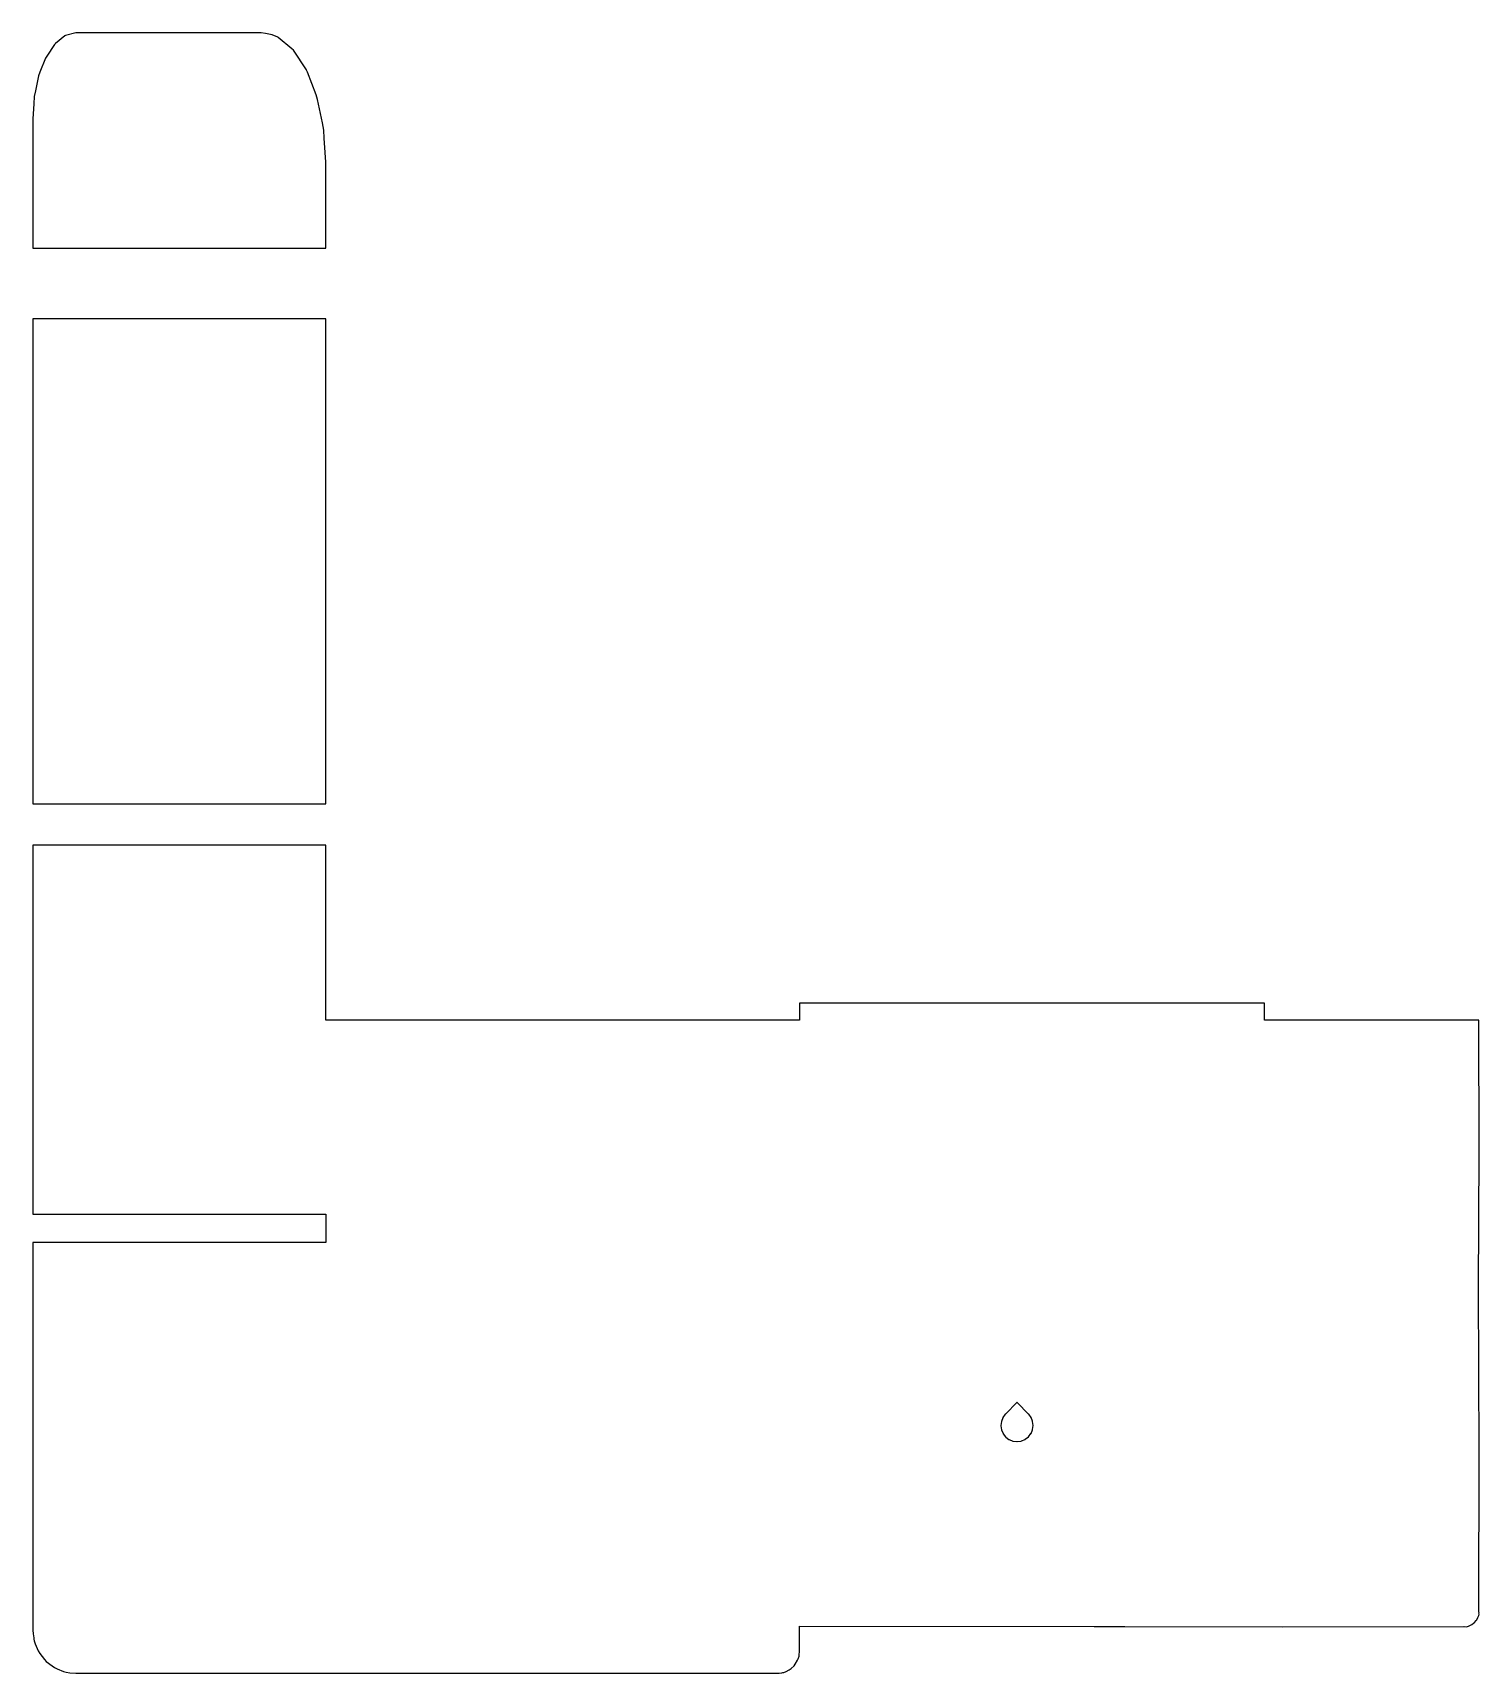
# Model space of a CAD drawing. Header units: metres. Extents: x 2.4 to 69.6, y -16 to 60.2.
import ezdxf

# ---------------------------------------------------------------- set-up
doc = ezdxf.new("R2010")
doc.units = ezdxf.units.M

msp = doc.modelspace()

# ---------------------------------------------------------------- linework, layer by layer
for p, q in [((3.4, 59.623), (3.047, 59.081)), ((3.449, 59.663), (3.4, 59.623)), ((3.882, 60.022), (3.449, 59.663)), ((3.919, 60.032), (3.882, 60.022)), ((4.4, 60.158), (3.919, 60.032)), ((8.963, 60.158), (4.4, 60.158)), ((13, 60.158), (8.963, 60.158)), ((13.208, 60.131), (13, 60.158)), ((13.519, 60.061), (13.208, 60.131)), ((13.775, 59.955), (13.519, 60.061)), ((13.799, 59.938), (13.775, 59.955)), ((14.429, 59.414), (13.799, 59.938)), ((14.498, 59.356), (14.429, 59.414)), ((2.986, 58.987), (2.734, 58.331)), ((3.047, 59.081), (2.986, 58.987)), ((14.5, 59.355), (14.498, 59.356)), ((14.503, 59.351), (14.5, 59.355)), ((15.105, 58.432), (14.503, 59.351)), ((2.668, 58.158), (2.524, 57.463)), ((2.734, 58.331), (2.668, 58.158)), ((15.105, 58.431), (15.105, 58.432)), ((15.128, 58.387), (15.105, 58.431)), ((15.149, 58.338), (15.128, 58.387)), ((15.559, 57.276), (15.149, 58.338)), ((2.468, 57.194), (2.446, 56.854)), ((2.524, 57.463), (2.468, 57.194)), ((15.623, 57.06), (15.559, 57.276)), ((2.446, 56.854), (2.4, 56.158)), ((15.849, 55.981), (15.623, 57.06)), ((2.4, 56.158), (2.4, 52.079)), ((15.907, 55.633), (15.849, 55.981)), ((15.927, 55.268), (15.907, 55.633)), ((15.975, 54.608), (15.927, 55.268)), ((16, 54.158), (15.975, 54.608)), ((16, 51.273), (16, 54.158)), ((2.4, 52.079), (2.4, 50.158)), ((16, 50.158), (16, 51.273)), ((2.4, 50.158), (7.556, 50.158)), ((7.556, 50.158), (16, 50.158)), ((16, 50.158), (16, 50.158)), ((10.844, 46.875), (2.4, 46.875)), ((2.4, 46.875), (2.4, 44.485)), ((16, 46.875), (10.844, 46.875)), ((16, 41.498), (16, 46.875)), ((2.4, 44.485), (2.4, 41.498)), ((2.4, 41.498), (2.4, 40.567)), ((16, 39.947), (16, 41.498)), ((2.4, 40.567), (2.4, 39.947)), ((2.4, 39.947), (2.4, 35.928)), ((16, 32.189), (16, 39.947)), ((16, 39.947), (16, 39.947)), ((2.4, 35.928), (2.4, 31.286)), ((16, 31.286), (16, 32.189)), ((2.4, 31.286), (2.4, 31.214)), ((16, 31.106), (16, 31.286)), ((2.4, 31.214), (2.4, 31.106)), ((2.4, 31.106), (2.4, 27.357)), ((16, 24.358), (16, 31.106)), ((2.4, 27.357), (2.4, 24.358)), ((2.4, 24.358), (12.996, 24.358)), ((12.996, 24.358), (16, 24.358)), ((5.404, 22.446), (2.4, 22.446)), ((2.4, 22.446), (2.4, 18.765)), ((16, 22.446), (5.404, 22.446)), ((16, 15.698), (16, 22.446)), ((2.4, 18.765), (2.4, 15.698)), ((2.4, 15.698), (2.4, 13.855)), ((16, 15.256), (16, 15.698)), ((16, 14.528), (16, 15.256)), ((16, 14.325), (16, 14.528)), ((45.46, 15.1), (38, 15.1)), ((38, 15.1), (38, 14.325)), ((59.6, 15.1), (45.46, 15.1)), ((59.6, 14.325), (59.6, 15.1)), ((2.4, 13.855), (2.4, 13.778)), ((2.4, 13.778), (2.4, 13.687)), ((23.01, 14.325), (16, 14.325)), ((37.749, 14.325), (23.01, 14.325)), ((38, 14.325), (37.749, 14.325)), ((68.088, 14.325), (59.6, 14.325)), ((69.087, 14.325), (68.088, 14.325)), ((69.221, 14.325), (69.087, 14.325)), ((69.486, 14.325), (69.221, 14.325)), ((69.543, 14.325), (69.486, 14.325)), ((69.562, 8.202), (69.543, 14.325)), ((2.4, 13.687), (2.4, 13.592)), ((2.4, 13.592), (2.4, 13.506)), ((2.4, 13.506), (2.4, 12.053)), ((2.4, 12.053), (2.4, 8.986)), ((2.4, 8.986), (2.4, 5.306)), ((69.537, 1.863), (69.562, 8.202)), ((2.4, 5.306), (12.996, 5.306)), ((12.996, 5.306), (16, 5.306)), ((16, 5.306), (16, 4.349)), ((3.437, 4), (2.4, 4)), ((2.4, 4), (2.4, 3.241)), ((16, 4), (3.437, 4)), ((16, 4.349), (16, 4.026)), ((16, 4.026), (16, 4)), ((2.4, 3.241), (2.4, -10.695)), ((69.562, -5.753), (69.537, 1.863)), ((48.1, -3.426), (47.578, -3.959)), ((48.113, -3.44), (48.1, -3.426)), ((48.636, -3.973), (48.113, -3.44)), ((47.373, -4.319), (47.35, -4.503)), ((47.35, -4.503), (47.351, -4.513)), ((47.351, -4.513), (47.377, -4.696)), ((47.374, -4.31), (47.373, -4.319)), ((47.373, -4.319), (47.373, -4.319)), ((47.443, -4.138), (47.374, -4.31)), ((47.447, -4.129), (47.443, -4.138)), ((47.558, -3.981), (47.447, -4.129)), ((47.564, -3.973), (47.558, -3.981)), ((47.578, -3.959), (47.564, -3.973)), ((48.642, -3.981), (48.636, -3.973)), ((48.753, -4.129), (48.642, -3.981)), ((48.822, -4.3), (48.753, -4.129)), ((48.826, -4.31), (48.822, -4.3)), ((48.825, -4.686), (48.85, -4.503)), ((48.849, -4.493), (48.826, -4.31)), ((48.85, -4.503), (48.849, -4.493)), ((47.377, -4.696), (47.38, -4.705)), ((47.38, -4.705), (47.452, -4.876)), ((47.452, -4.876), (47.458, -4.884)), ((47.458, -4.884), (47.572, -5.03)), ((47.572, -5.03), (47.579, -5.036)), ((47.579, -5.036), (47.727, -5.148)), ((47.727, -5.148), (47.736, -5.152)), ((47.736, -5.152), (47.907, -5.222)), ((47.907, -5.222), (47.916, -5.224)), ((47.916, -5.224), (48.1, -5.248)), ((48.1, -5.248), (48.11, -5.246)), ((48.11, -5.246), (48.293, -5.222)), ((48.293, -5.222), (48.302, -5.219)), ((48.302, -5.219), (48.473, -5.148)), ((48.473, -5.148), (48.481, -5.142)), ((48.481, -5.142), (48.628, -5.03)), ((48.628, -5.03), (48.634, -5.022)), ((48.634, -5.022), (48.748, -4.876)), ((48.748, -4.876), (48.752, -4.867)), ((48.752, -4.867), (48.823, -4.696)), ((48.823, -4.696), (48.825, -4.686)), ((69.542, -13.139), (69.562, -5.753)), ((2.4, -10.695), (2.4, -10.872)), ((2.4, -10.872), (2.4, -11.251)), ((2.4, -11.251), (2.4, -13.99)), ((69.226, -13.74), (69.304, -13.676)), ((69.304, -13.676), (69.35, -13.642)), ((69.35, -13.642), (69.416, -13.561)), ((69.416, -13.561), (69.449, -13.517)), ((69.449, -13.517), (69.504, -13.415)), ((69.504, -13.415), (69.516, -13.384)), ((69.516, -13.384), (69.539, -13.327)), ((69.539, -13.327), (69.54, -13.32)), ((69.54, -13.32), (69.559, -13.26)), ((69.553, -13.192), (69.542, -13.139)), ((69.552, -13.195), (69.553, -13.192)), ((69.559, -13.258), (69.552, -13.195)), ((69.559, -13.26), (69.559, -13.258)), ((69.559, -13.258), (69.559, -13.258)), ((2.4, -13.99), (2.4, -14)), ((2.4, -14), (2.423, -14.177)), ((2.423, -14.177), (2.447, -14.353)), ((2.447, -14.353), (2.451, -14.428)), ((2.451, -14.428), (2.464, -14.502)), ((38, -14.449), (38, -13.82)), ((38, -13.82), (51.676, -13.836)), ((38, -15), (38, -14.449)), ((51.676, -13.836), (53.114, -13.833)), ((53.114, -13.833), (60.439, -13.855)), ((60.439, -13.855), (68.847, -13.834)), ((68.847, -13.834), (68.859, -13.83)), ((68.859, -13.83), (68.966, -13.85)), ((68.966, -13.85), (68.966, -13.85)), ((68.966, -13.85), (68.969, -13.85)), ((68.969, -13.85), (69.071, -13.81)), ((69.071, -13.81), (69.093, -13.808)), ((69.093, -13.808), (69.185, -13.756)), ((69.185, -13.756), (69.226, -13.74)), ((2.464, -14.502), (2.515, -14.642)), ((2.515, -14.642), (2.65, -14.966)), ((2.65, -14.966), (2.725, -15.084)), ((2.65, -14.966), (2.65, -14.966)), ((2.725, -15.084), (2.936, -15.358)), ((37.943, -15.329), (37.979, -15.205)), ((37.979, -15.205), (37.987, -15.143)), ((37.987, -15.143), (38, -15)), ((2.936, -15.358), (3.025, -15.451)), ((3.025, -15.451), (3.297, -15.659)), ((3.297, -15.659), (3.402, -15.733)), ((3.402, -15.733), (3.525, -15.79)), ((3.525, -15.79), (3.826, -15.914)), ((3.826, -15.914), (3.955, -15.947)), ((3.955, -15.947), (4.127, -15.977)), ((4.127, -15.977), (4.4, -16)), ((37.051, -15.998), (37.174, -15.981)), ((37.174, -15.981), (37.224, -15.974)), ((37.224, -15.974), (37.273, -15.962)), ((37.273, -15.962), (37.388, -15.914)), ((37.388, -15.914), (37.527, -15.849)), ((37.527, -15.849), (37.614, -15.783)), ((37.614, -15.783), (37.749, -15.661)), ((37.749, -15.661), (37.805, -15.588)), ((37.805, -15.588), (37.915, -15.397)), ((37.915, -15.397), (37.943, -15.329)), ((4.4, -16), (10.789, -16)), ((10.789, -16), (19.586, -16)), ((19.586, -16), (23.82, -16)), ((23.82, -16), (34.742, -16)), ((34.742, -16), (37, -16)), ((37, -16), (37.051, -15.998))]:
    msp.add_line(p, q)

doc.saveas('drawing.dxf')
